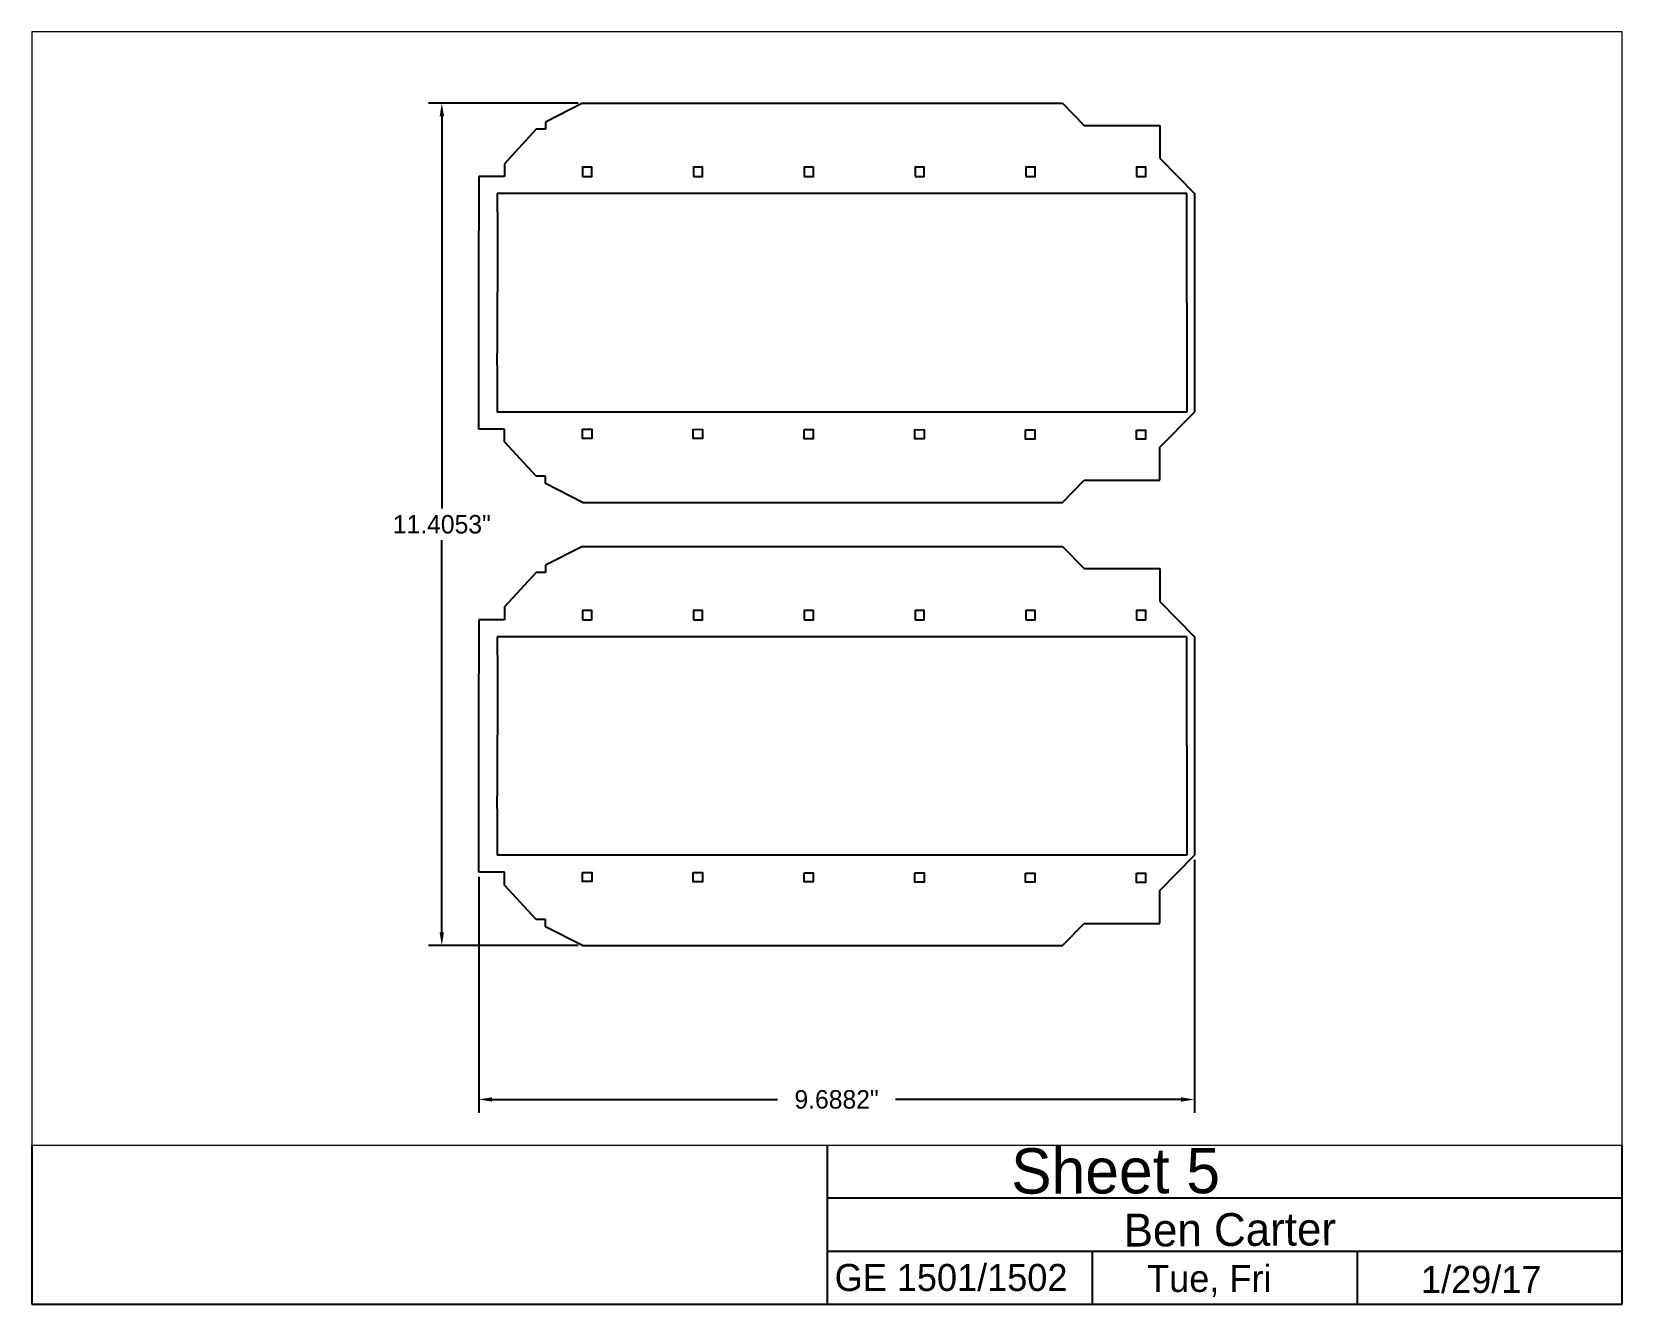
# Paper-space layout 'Layout5-Layout1' of a CAD drawing. Extents: x 0 to 10, y 0 to 8.
# The model-space entities are those that its viewports show. They can reach past a viewport. Long polylines and large blocks are cut down to what shows.
import ezdxf

# ---------------------------------------------------------------- set-up
doc = ezdxf.new("R2010")
doc.units = 0
doc.header["$MEASUREMENT"] = 0
doc.layers.get('0').update_dxf_attribs({"linetype": 'CONTINUOUS'})
doc.layers.get('Defpoints').update_dxf_attribs({"linetype": 'CONTINUOUS'})
doc.layers.add('CUT', color=1, linetype='CONTINUOUS')
doc.layers.add('Dims', color=210, linetype='CONTINUOUS')
doc.dimstyles.get("Standard").update_dxf_attribs({"dimtxt": 0.25, "dimasz": 0.18, "dimexe": 0.18, "dimexo": 0.0625, "dimgap": 0.09, "dimtad": 0, "dimtih": 1, "dimtoh": 1, "dimdec": 4, "dimzin": 0, "dimdsep": 46, "dimlunit": 3, "dimtxsty": 'Standard', "dimcen": 0.09, "dimadec": 0, "dimazin": 0, "dimtfac": 1, "dimtdec": 4, "dimtofl": 0, "dimtmove": 0, "dimatfit": 3, "dimfxl": 1, "dimtolj": 1, "dimtzin": 0, "dimarcsym": 0})

# ---------------------------------------------------------------- blocks, each defined once
blk = doc.blocks.new('*U64')
at = {"linetype": 'Continuous'}
blk.add_lwpolyline([(1.058, 0), (1.183, 0), (1.183, 0.125), (1.058, 0.125)], close=True, dxfattribs=at)
blk = doc.blocks.new('*U65')
at = {"layer": 'CUT', "color": 0, "linetype": 'ByBlock', "lineweight": -2, "transparency": 16777216}
for p in [(0.098, 2.759), (1.598, 2.759), (3.098, 2.759), (4.598, 2.759), (6.098, 2.759), (7.598, 2.759)]:
    blk.add_blockref('*U64', p, dxfattribs=at)
blk = doc.blocks.new('*U66')
at = {"linetype": 'Continuous'}
blk.add_lwpolyline([(1.058, 0), (1.183, 0), (1.183, 0.125), (1.058, 0.125)], close=True, dxfattribs=at)
blk = doc.blocks.new('*U67')
at = {"layer": 'CUT', "color": 0, "linetype": 'ByBlock', "lineweight": -2, "transparency": 16777216}
for p in [(0.098, 2.759), (1.598, 2.759), (3.098, 2.759), (4.598, 2.759), (6.098, 2.759), (7.598, 2.759)]:
    blk.add_blockref('*U66', p, dxfattribs=at)
blk = doc.blocks.new('*U68')
at = {"linetype": 'Continuous'}
blk.add_lwpolyline([(1.058, 0), (1.183, 0), (1.183, 0.125), (1.058, 0.125)], close=True, dxfattribs=at)
blk = doc.blocks.new('*U69')
at = {"layer": 'CUT', "color": 0, "linetype": 'ByBlock', "lineweight": -2, "transparency": 16777216}
for p in [(0.098, 2.759), (1.598, 2.759), (3.098, 2.759), (4.598, 2.759), (6.098, 2.759), (7.598, 2.759)]:
    blk.add_blockref('*U68', p, dxfattribs=at)
blk = doc.blocks.new('*U70')
at = {"linetype": 'Continuous'}
blk.add_lwpolyline([(1.058, 0), (1.183, 0), (1.183, 0.125), (1.058, 0.125)], close=True, dxfattribs=at)
blk = doc.blocks.new('*U71')
at = {"layer": 'CUT', "color": 0, "linetype": 'ByBlock', "lineweight": -2, "transparency": 16777216}
for p in [(0.098, 2.759), (1.598, 2.759), (3.098, 2.759), (4.598, 2.759), (6.098, 2.759), (7.598, 2.759)]:
    blk.add_blockref('*U70', p, dxfattribs=at)
blk = doc.blocks.new('*D94')
at = {"layer": 'Defpoints', "color": 0, "linetype": 'Continuous', "transparency": 16777216}
for p in [(1.156, 77.412), (-0.751, 66.007), (1.156, 66.007)]:
    blk.add_point(p, dxfattribs=at)
at = {"layer": 'Dims', "color": 0, "linetype": 'Continuous', "lineweight": -2, "transparency": 16777216}
for p, q in [((1.094, 77.412), (-0.931, 77.412)), ((-0.751, 77.232), (-0.751, 71.924)), ((-0.751, 66.187), (-0.751, 71.494)), ((1.094, 66.007), (-0.931, 66.007))]:
    blk.add_line(p, q, dxfattribs=at)
at = {"layer": 'Dims', "color": 0, "linetype": 'Continuous', "transparency": 16777216}
for points in [[(-0.781, 77.232), (-0.721, 77.232), (-0.751, 77.412)], [(-0.781, 66.187), (-0.721, 66.187), (-0.751, 66.007)]]:
    blk.add_solid(points, dxfattribs=at)
at = {"layer": 'Dims', "color": 0, "linetype": 'Continuous', "transparency": 16777216, "insert": (-0.751, 71.709), "char_height": 0.25, "attachment_point": 5}
blk.add_mtext('\\A1;11.4053"', dxfattribs=at)
blk = doc.blocks.new('*D105')
at = {"layer": 'Defpoints', "color": 0, "linetype": 'Continuous', "transparency": 16777216}
for p in [(9.438, 67.23), (-0.25, 67), (9.438, 63.923)]:
    blk.add_point(p, dxfattribs=at)
at = {"layer": 'Dims', "color": 0, "linetype": 'Continuous', "lineweight": -2, "transparency": 16777216}
for p, q in [((9.438, 67.168), (9.438, 63.743)), ((-0.25, 66.938), (-0.25, 63.743)), ((-0.07, 63.923), (3.796, 63.923)), ((9.258, 63.923), (5.392, 63.923))]:
    blk.add_line(p, q, dxfattribs=at)
at = {"layer": 'Dims', "color": 0, "linetype": 'Continuous', "transparency": 16777216}
for points in [[(-0.07, 63.953), (-0.07, 63.893), (-0.25, 63.923)], [(9.258, 63.953), (9.258, 63.893), (9.438, 63.923)]]:
    blk.add_solid(points, dxfattribs=at)
at = {"layer": 'Dims', "color": 0, "linetype": 'Continuous', "transparency": 16777216, "insert": (4.594, 63.923), "char_height": 0.25, "attachment_point": 5}
blk.add_mtext('\\A1;9.6882"', dxfattribs=at)

msp = doc.modelspace()

# ---------------------------------------------------------------- linework, layer by layer
at = {"layer": 'CUT', "linetype": 'Continuous'}
for p, q in [((1.15627, 77.41178), (0.65391, 77.15639)), ((1.15627, 77.41178), (7.65325, 77.41178)), ((7.65325, 77.41178), (7.94793, 77.11148)), ((0.65391, 77.15639), (0.65391, 77.05816)), ((7.94793, 77.11148), (8.96949, 77.11148)), ((8.96949, 77.11148), (8.96949, 76.66526)), ((0.52762, 77.05816), (0.09823, 76.59229)), ((0.65391, 77.05816), (0.52762, 77.05816)), ((8.96949, 76.66526), (9.43817, 76.18815)), ((0.09823, 76.59229), (0.09823, 76.41829)), ((0.09823, 76.41829), (-0.25, 76.41829)), ((-0.25, 76.41829), (-0.25, 75.68593)), ((4.40476, 76.18815), (0, 76.18815)), ((0, 76.18815), (0.00126, 75.68593)), ((9.33817, 76.18815), (4.40476, 76.18815)), ((9.33817, 74.70914), (9.33817, 76.18815)), ((9.43817, 76.18815), (9.43817, 73.23013)), ((-0.25, 74.02914), (-0.25, 75.68593)), ((0.00126, 75.68593), (0, 74.02914)), ((9.33817, 74.70914), (9.33817, 73.23013)), ((-0.25, 73.86481), (-0.25, 74.02914)), ((-0.25, 73), (-0.25, 73.86481)), ((0, 73.86481), (0, 74.02914)), ((0, 73.86481), (0, 73.23013)), ((4.40476, 73.23013), (0, 73.23013)), ((9.33817, 73.23013), (4.40476, 73.23013)), ((8.96949, 72.75303), (9.43817, 73.23013)), ((0.09823, 73), (-0.25, 73)), ((0.09823, 72.826), (0.09823, 73)), ((0.52762, 72.36012), (0.09823, 72.826)), ((8.96949, 72.3068), (8.96949, 72.75303)), ((0.65391, 72.36012), (0.52762, 72.36012)), ((0.65391, 72.2619), (0.65391, 72.36012)), ((1.15627, 72.00651), (0.65391, 72.2619)), ((7.65325, 72.00651), (7.94793, 72.3068)), ((7.94793, 72.3068), (8.96949, 72.3068)), ((1.15627, 72.00651), (7.65325, 72.00651)), ((1.15627, 71.41178), (0.65391, 71.15639)), ((1.15627, 71.41178), (7.65325, 71.41178)), ((7.65325, 71.41178), (7.94793, 71.11148)), ((0.52762, 71.05816), (0.09823, 70.59229)), ((0.65391, 71.05816), (0.52762, 71.05816)), ((0.65391, 71.15639), (0.65391, 71.05816)), ((7.94793, 71.11148), (8.96949, 71.11148)), ((8.96949, 71.11148), (8.96949, 70.66526)), ((8.96949, 70.66526), (9.43817, 70.18815)), ((0.09823, 70.41829), (-0.25, 70.41829)), ((-0.25, 70.41829), (-0.25, 69.68593)), ((0.09823, 70.59229), (0.09823, 70.41829)), ((4.40476, 70.18815), (0, 70.18815)), ((0, 70.18815), (0.00126, 69.68593)), ((9.33817, 70.18815), (4.40476, 70.18815)), ((9.33817, 68.70914), (9.33817, 70.18815)), ((9.43817, 70.18815), (9.43817, 67.23013)), ((-0.25, 68.02914), (-0.25, 69.68593)), ((0.00126, 69.68593), (0, 68.02914)), ((9.33817, 68.70914), (9.33817, 67.23013)), ((-0.25, 67.86481), (-0.25, 68.02914)), ((-0.25, 67), (-0.25, 67.86481)), ((0, 67.86481), (0, 68.02914)), ((0, 67.86481), (0, 67.23013)), ((4.40476, 67.23013), (0, 67.23013)), ((9.33817, 67.23013), (4.40476, 67.23013)), ((8.96949, 66.75303), (9.43817, 67.23013)), ((0.09823, 67), (-0.25, 67)), ((0.09823, 66.826), (0.09823, 67)), ((0.52762, 66.36012), (0.09823, 66.826)), ((8.96949, 66.3068), (8.96949, 66.75303)), ((0.65391, 66.36012), (0.52762, 66.36012)), ((0.65391, 66.2619), (0.65391, 66.36012)), ((1.15627, 66.00651), (0.65391, 66.2619)), ((7.65325, 66.00651), (7.94793, 66.3068)), ((7.94793, 66.3068), (8.96949, 66.3068)), ((1.15627, 66.00651), (7.65325, 66.00651))]:
    msp.add_line(p, q, dxfattribs=at)

# ---------------------------------------------------------------- block references
for name, p in [('*U69', (0, 73.65914)), ('*U65', (0, 67.65914))]:
    msp.add_blockref(name, p, dxfattribs=at)
at = {"layer": 'CUT', "linetype": 'Continuous', "xscale": -1, "rotation": 179.9119772672155}
for name, p in [('*U71', (0.00161, 75.75914)), ('*U67', (0.00161, 69.75914))]:
    msp.add_blockref(name, p, dxfattribs=at)

# ---------------------------------------------------------------- dimensions: what is measured, and where the dimension line sits
at = {"layer": 'Dims', "linetype": 'Continuous'}
dim = msp.add_linear_dim(base=(-0.75095, 66.00651), p1=(1.15627, 77.41178), p2=(1.15627, 66.00651), angle=90, dimstyle='Standard', dxfattribs=at)
dim.commit()
dim.dimension.update_dxf_attribs({"geometry": '*D94', "text_midpoint": (-0.75095, 71.70914)})
dim = msp.add_linear_dim(base=(9.43817, 63.92253), p1=(-0.25, 67), p2=(9.43817, 67.23013), dimstyle='Standard', dxfattribs=at)
dim.commit()
dim.dimension.update_dxf_attribs({"geometry": '*D105', "text_midpoint": (4.59409, 63.92253)})

psp = doc.layouts.new('Layout5-Layout1')

# ---------------------------------------------------------------- linework, layer by layer
for p, q in [((0, 1), (0, 0)), ((5, 1), (5, 0)), ((10, 0), (10, 1)), ((10, 0.667), (5, 0.667)), ((5, 0.333), (10, 0.333)), ((6.667, 0.333), (6.667, 0)), ((8.333, 0.333), (8.333, 0)), ((0, 0), (5, 0)), ((5, 0), (10, 0))]:
    psp.add_line(p, q)

# ---------------------------------------------------------------- texts
for s, height, rotation, p in [('Sheet 5', 0.285, 0.1287, (6.158, 0.695)), ('Ben Carter', 0.2065, 0.3496, (6.866, 0.362))]:
    psp.add_text(s, height=height, rotation=rotation).set_placement(p)
for s, height, p in [('GE 1501/1502', 0.16973, (5.048, 0.083)), ('Tue, Fri', 0.1697, (7.013, 0.077)), ('1/29/17', 0.1697, (8.735, 0.071))]:
    psp.add_text(s, height=height).set_placement(p)

# ---------------------------------------------------------------- viewports
at = {"layer": '0'}
psp.add_viewport(center=(5, 4.5), size=(10, 7), view_center_point=(4.46439, 70.8414), view_height=15.0728851, dxfattribs=at)

doc.saveas('drawing.dxf')
